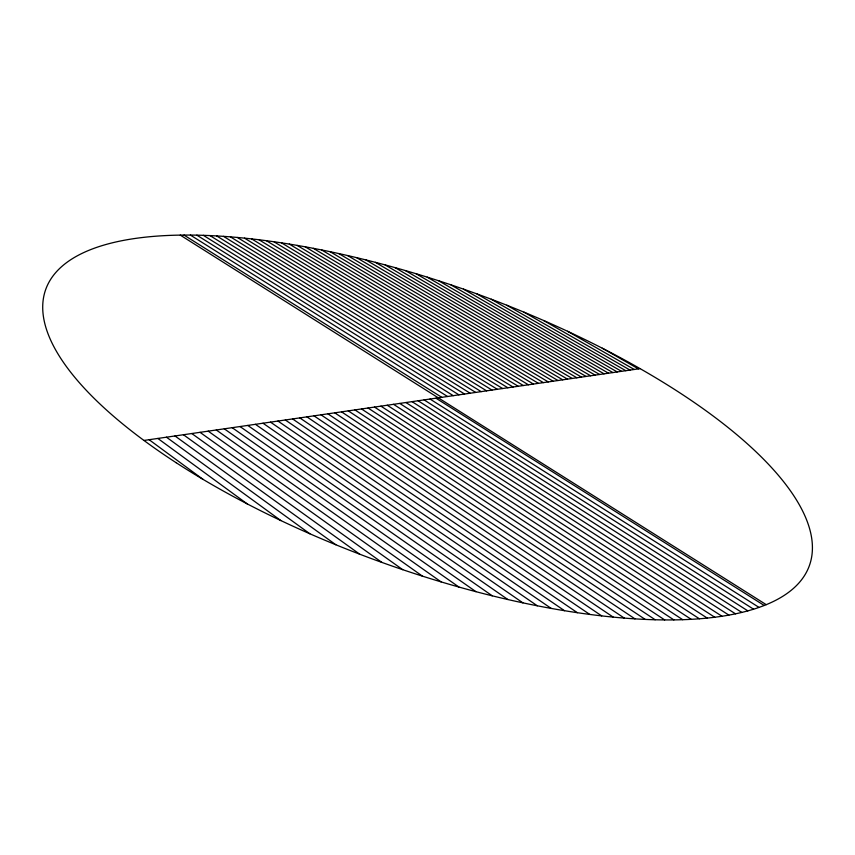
<?xml version="1.0" encoding="UTF-8"?>
<svg xmlns="http://www.w3.org/2000/svg" width="855" height="855" viewBox="0 0 855 855"><rect width="100%" height="100%" fill="white"/><g stroke="black" fill="none" stroke-linecap="round" stroke-linejoin="round"><path stroke-width="1.28" d="M143.95 440.453L640.064 368.633M602.273 348.209L638.418 368.868M567.517 331.27L634.239 369.467M543.652 320.518L630.028 370.076M524.008 312.182L625.785 370.696M506.801 305.235L621.51 371.316M491.24 299.218L617.203 371.936M476.876 293.896L612.864 372.566M463.453 289.118L608.482 373.197M450.777 284.779L604.079 373.838M438.722 280.803L599.633 374.479M427.201 277.138L595.144 375.131M416.129 273.75L590.623 375.783M405.452 270.597L586.07 376.446M395.128 267.658L581.486 377.108M385.113 264.911L576.858 377.782M375.388 262.335L572.187 378.455M365.908 259.931L567.485 379.139M356.663 257.676L562.74 379.823M347.632 255.56L557.962 380.518M338.804 253.572L553.132 381.212M330.158 251.712L548.269 381.918M321.683 249.97L543.374 382.623M313.368 248.345L538.426 383.339M305.214 246.817L533.445 384.066M297.187 245.406L528.411 384.793M289.3 244.092L523.346 385.53M281.541 242.863L518.226 386.268M273.91 241.741L513.075 387.016M266.397 240.704L507.87 387.764M258.99 239.763L502.622 388.523M251.691 238.908L497.332 389.292M244.498 238.139L491.988 390.062M237.401 237.466L486.602 390.842M230.412 236.867L481.173 391.633M223.508 236.354L475.69 392.424M216.7 235.937L470.165 393.225M209.988 235.595L464.586 394.037M203.362 235.339L458.953 394.85M196.832 235.157L453.278 395.673M190.376 235.072L447.55 396.496M184.017 235.072L441.768 397.34M180.266 235.114L766.24 604.667M435.932 398.184L764.22 605.479M430.033 399.039L759.037 607.403M424.091 399.894L753.576 609.198M418.095 400.76L747.836 610.865M412.046 401.636L741.809 612.415M405.933 402.523L735.492 613.826M399.766 403.421L728.877 615.108M393.535 404.319L721.973 616.241M387.251 405.227L714.748 617.246M380.913 406.146L707.224 618.09M374.501 407.076L699.379 618.785M368.035 408.017L691.214 619.319M361.505 408.957L682.717 619.693M354.921 409.908L673.879 619.896M348.263 410.87L664.698 619.918M341.54 411.854L655.154 619.768M334.754 412.826L645.247 619.415M327.893 413.82L634.966 618.86M320.967 414.825L624.278 618.09M313.977 415.84L613.206 617.107M306.913 416.866L601.706 615.889M299.784 417.892L589.768 614.424M292.581 418.939L577.382 612.704M285.303 419.987L564.524 610.705M277.939 421.055L551.176 608.407M270.511 422.135L537.303 605.789M263.009 423.214L522.886 602.85M255.421 424.315L507.881 599.526M247.758 425.427L492.256 595.817M240.02 426.549L475.957 591.671M232.186 427.682L458.932 587.043M224.277 428.825L441.116 581.892M216.283 429.98L422.413 576.12M208.203 431.155L402.726 569.676M200.038 432.331L381.875 562.408M191.787 433.528L359.688 554.179M183.44 434.735L335.833 544.753M174.997 435.965L309.852 533.766M166.469 437.194L280.9 520.588M157.844 438.444L247.191 503.873M149.123 439.705L203.041 479.377M176.151 462.705A406.029 142.411 19.9 0 0 805.613 573.737A406.029 142.411 19.9 0 0 300.917 246.048A406.029 142.411 19.9 0 0 176.151 462.705"/></g></svg>
